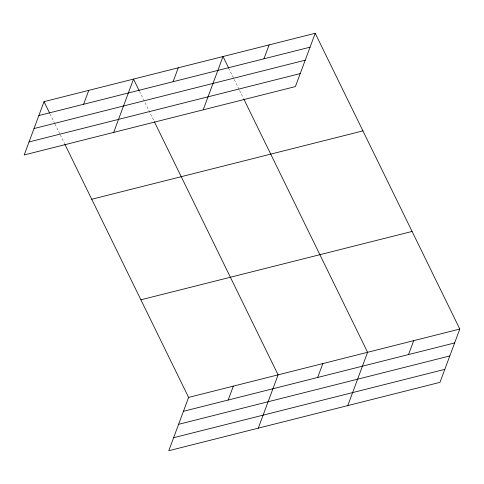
<?xml version="1.0" encoding="UTF-8"?>
<svg xmlns="http://www.w3.org/2000/svg" width="484" height="484" viewBox="0 0 484 484"><rect width="100%" height="100%" fill="white"/><g stroke="black" fill="none" stroke-linecap="round" stroke-linejoin="round"><path stroke-width="0.36" stroke-dasharray="2.42 1.81" d="M228.648 68.05L233.947 78.892M234.28 79.57L239.247 89.74M239.58 90.417L243.555 98.548M139.483 91.288L154.063 121.109M49.991 113.843L54.625 123.335M54.958 124.013L59.931 134.177M60.258 134.855L64.566 143.669"/><path stroke-width="0.73" d="M44.026 101.646L24.2 154.953L295.397 86.588L315.217 33.281L44.026 101.646L49.658 113.165M83.605 104.266L88.772 90.363M113.692 132.392L133.517 79.086L139.15 90.611M173.097 81.705L178.263 67.808M203.189 109.832L223.015 56.525L228.648 68.05M263.949 58.8L269.116 44.903M64.898 144.347L188.603 397.412L168.783 450.719L439.974 382.354L459.8 329.047L315.217 33.281M228.182 400.032L233.355 386.129M258.274 428.159L278.1 374.852L154.39 121.787M317.679 377.472L322.846 363.575M347.772 405.598L367.592 352.291L243.888 99.226M408.526 354.566L413.699 340.669M38.853 115.543L310.05 47.178M34.019 128.55L305.216 60.185M29.034 141.945L300.231 73.586M91.736 199.251L362.933 130.886M140.892 299.808L412.09 231.443M188.603 397.412L459.8 329.047M183.436 411.309L454.633 342.944M178.602 424.317L449.793 355.952M173.617 437.711L444.814 369.352"/></g></svg>
